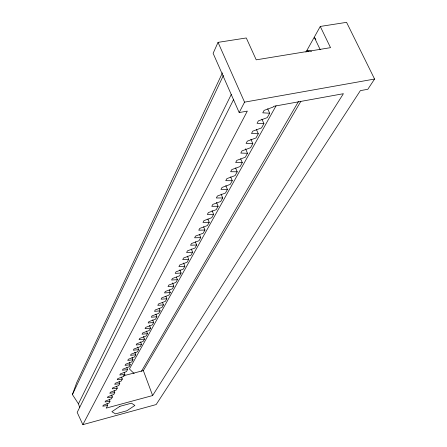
<?xml version="1.0" encoding="UTF-8"?>
<svg xmlns="http://www.w3.org/2000/svg" width="447" height="447" viewBox="0 0 447 447"><rect width="100%" height="100%" fill="white"/><g stroke="black" fill="none" stroke-linecap="round" stroke-linejoin="round"><path stroke-width="0.67" d="M79.75 407.591L78.448 403.837L72.425 394.556L76.688 382.66L222.444 72.855M82.835 424.65L156.148 404.563L360.355 90.635L367.825 89.277L374.575 79.035L346.57 22.35L320.259 26.446L330.523 47.661L256.226 59.837L246.286 37.967L218.041 42.364L213.124 53.327L239.19 112.571L247.325 111.102L82.835 424.65L77.18 412.391L233.569 99.597M72.425 394.556L223.416 75.409M78.448 403.837L231.334 94.334M239.19 112.571L244.559 102.151L218.041 42.364M106.962 403.58L107.649 405.502L106.202 408.122L152.628 395.556L343.402 93.702L273.452 106.369L273.1 107.068L264.11 110.375L262.763 112.84L269.686 113.225L267.239 117.634L258.366 120.902L257.059 123.299L263.92 123.629L261.534 127.926L252.778 131.15L251.499 133.491L258.299 133.765L256.343 129.351M109.297 399.344L109.984 401.283L108.995 403.065L103.307 405.222L102.776 406.2L107.649 405.502M111.666 395.042L112.365 396.992L111.359 398.808L105.621 400.981L105.079 401.97L109.984 401.283M114.08 390.661L114.79 392.622L113.761 394.472L107.973 396.662L107.425 397.668L112.365 396.992M116.561 386.269L117.248 388.18L116.209 390.058L110.37 392.27L109.811 393.293L114.79 392.622M119.058 381.738L119.757 383.66L118.695 385.571L112.806 387.8L112.242 388.845L117.248 388.18M121.601 377.123L122.31 379.062L121.226 381.006L115.287 383.252L114.711 384.314L119.757 383.66M124.193 372.424L124.903 374.374L123.808 376.357L117.812 378.62L117.226 379.704L122.31 379.062M126.825 367.641L127.546 369.608L126.428 371.625L120.383 373.91L119.785 375.011L124.903 374.374M129.3 362.204L130.239 364.752L129.099 366.808L123.003 369.11L122.389 370.233L127.546 369.608M132.027 357.237L132.977 359.813L131.82 361.902L125.663 364.227L125.043 365.367L130.239 364.752M134.81 352.186L135.771 354.778L134.592 356.907L128.378 359.248L127.747 360.411L132.977 359.813M137.642 347.034L138.615 349.649L137.413 351.817L131.144 354.18L130.496 355.365L135.771 354.778M140.559 341.877L141.509 344.419L140.285 346.632L133.96 349.018L133.301 350.224L138.615 349.649M143.498 336.53L144.465 339.094L143.213 341.346L136.832 343.754L136.162 344.983L141.509 344.419M146.499 331.082L147.471 333.669L146.197 335.965L139.755 338.39L139.073 339.642L144.465 339.094M149.549 325.528L150.538 328.132L149.242 330.473L142.738 332.92L142.04 334.2L147.471 333.669M152.701 319.946L153.667 322.494L152.343 324.88L145.778 327.349L145.068 328.651L150.538 328.132M155.874 314.174L156.858 316.739L155.511 319.175L148.873 321.667L148.153 322.991L153.667 322.494M159.115 308.285L160.11 310.872L158.735 313.353L152.036 315.867L151.298 317.225L156.858 316.739M162.457 302.356L163.434 304.882L162.026 307.413L155.265 309.955L154.511 311.336L160.11 310.872M165.831 296.221L166.82 298.769L165.384 301.356L158.556 303.921L157.785 305.329L163.434 304.882M169.273 289.969L170.279 292.534L168.815 295.176L161.915 297.763L161.127 299.199L166.82 298.769M172.536 282.934L173.805 286.169L172.313 288.863L165.34 291.478L164.541 292.947L170.279 292.534M176.409 277.134L177.409 279.671L175.883 282.42L168.843 285.057L168.022 286.555L173.805 286.169M179.823 269.837L181.091 273.028L179.532 275.838L172.413 278.503L171.581 280.034L177.409 279.671M183.566 263.026L184.851 266.25L183.259 269.122L176.068 271.81L175.213 273.374L181.091 273.028M187.427 256.165L188.69 259.321L187.064 262.255L179.795 264.97L178.923 266.568L184.851 266.25M191.333 249.057L192.618 252.237L190.953 255.237L183.611 257.98L182.717 259.612L188.69 259.321M195.328 241.788L196.63 245.001L194.931 248.063L187.505 250.834L186.595 252.505L192.618 252.237M199.451 234.452L200.737 237.597L198.999 240.732L191.489 243.531L190.556 245.235L196.63 245.001M203.625 226.852L204.933 230.026L203.156 233.233L195.562 236.061L194.607 237.81L200.737 237.597M207.9 219.08L209.224 222.282L207.408 225.562L199.731 228.417L198.753 230.205L204.933 230.026M212.051 210.587L213.616 214.359L211.755 217.717L203.994 220.6L202.994 222.433L209.224 222.282M216.521 202.441L218.114 206.246L216.208 209.682L208.358 212.599L207.335 214.471L213.616 214.359M221.103 194.104L222.718 197.943L220.768 201.457L212.822 204.408L211.777 206.324L218.114 206.246M225.836 185.667L227.434 189.439L225.439 193.043L217.398 196.021L216.326 197.982L222.718 197.943M230.641 176.917L232.267 180.722L230.216 184.415L222.086 187.427L220.986 189.439L227.434 189.439M235.563 167.955L237.212 171.799L235.116 175.582L226.886 178.627L225.763 180.689L232.267 180.722M240.654 158.869L242.285 162.647L240.14 166.524L231.803 169.603L230.652 171.715L237.212 171.799M245.548 148.817L247.487 153.26L245.286 157.238L236.849 160.356L235.67 162.518L242.285 162.647M250.901 139.263L252.823 143.638L250.566 147.717L242.023 150.868L240.81 153.092L247.487 153.26M258.299 133.765L255.98 137.95L247.331 141.14L246.085 143.414L252.823 143.638M276.067 105.777L129.434 368.959L134.15 373.603M305.932 52.165L320.259 26.446M141.431 371.284L298.456 101.542M123.266 375.838L143.347 370.585L300.853 101.318M244.559 102.151L374.575 79.035M311.648 51.243L306.949 50.332L308.508 51.735M315.878 39.476L314.252 37.23L320.186 49.6M267.708 108.833L269.686 113.225M261.925 119.17L263.92 123.629M143.347 370.585L152.628 395.556M119.874 406.323L111.89 411.704L115.499 413.872L126.92 410.748L134.888 405.44L131.457 403.183L119.874 406.323"/></g></svg>
